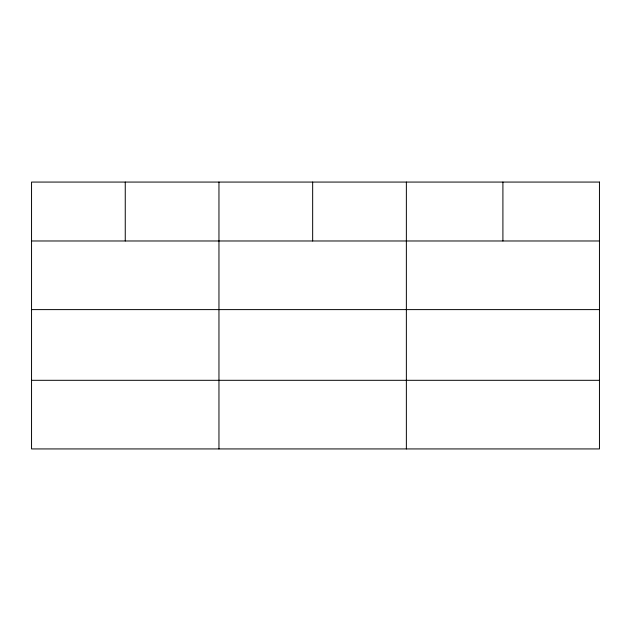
<?xml version="1.0" encoding="UTF-8"?>
<svg xmlns="http://www.w3.org/2000/svg" width="631" height="631" viewBox="0 0 631 631"><rect width="100%" height="100%" fill="white"/><g stroke="black" fill="none" stroke-linecap="round" stroke-linejoin="round"><path stroke-width="0.95" d="M31.55 240.979L599.45 240.979M31.55 309.608L599.45 309.608M31.55 380.312L599.45 380.312M502.907 182.067L502.907 240.979M406.364 182.067L406.364 448.933M312.66 182.067L312.66 240.979M218.957 182.067L218.957 448.933M125.254 182.067L125.254 240.979M599.45 182.067L31.55 182.067L31.55 448.933L599.45 448.933L599.45 182.067"/></g></svg>
